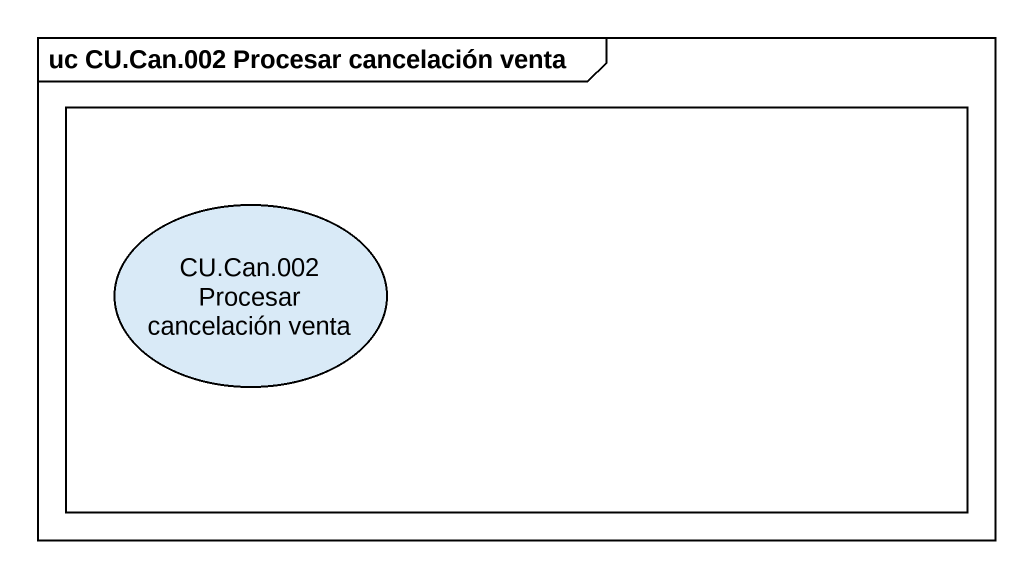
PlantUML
@startuml
mainframe uc CU.Can.002 Procesar cancelación venta
rectangle " " as rectangle1 {
  usecase "CU.Can.002 Procesar cancelación venta" as CU_Can_002_Procesar
}
@enduml
